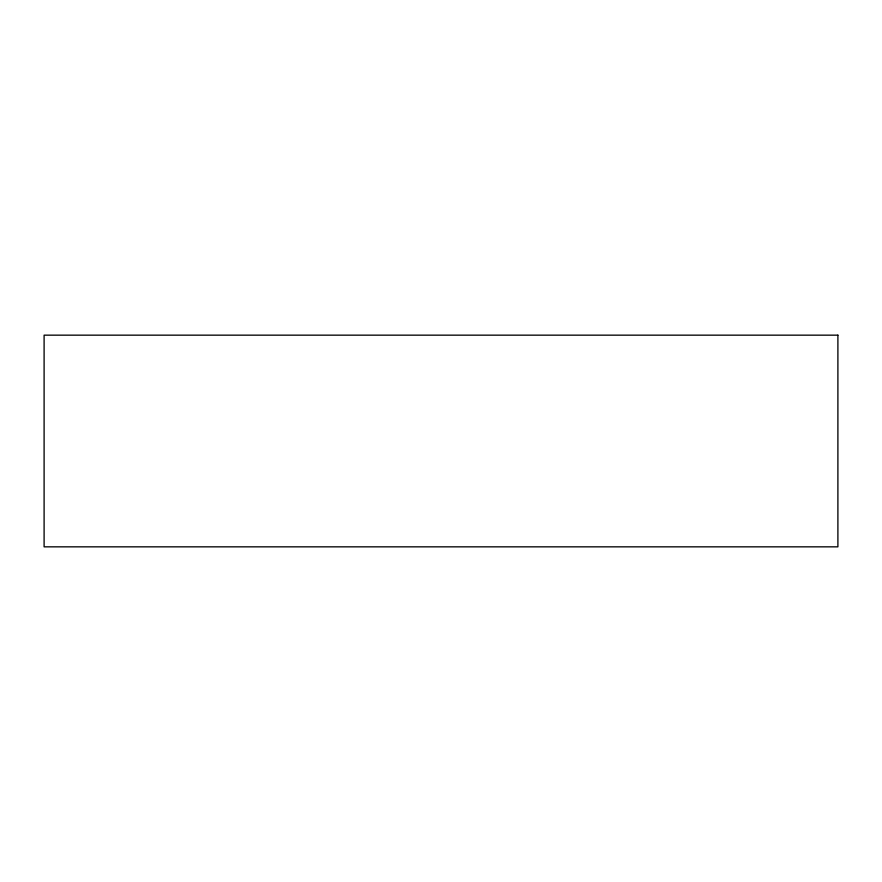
<?xml version="1.0" encoding="UTF-8"?>
<svg xmlns="http://www.w3.org/2000/svg" width="882" height="882" viewBox="0 0 882 882"><rect width="100%" height="100%" fill="white"/><g stroke="black" fill="none" stroke-linecap="round" stroke-linejoin="round"><path stroke-width="1.32" d="M837.9 335.16L44.1 335.16L44.1 546.84L837.9 546.84L837.9 335.16"/></g></svg>
